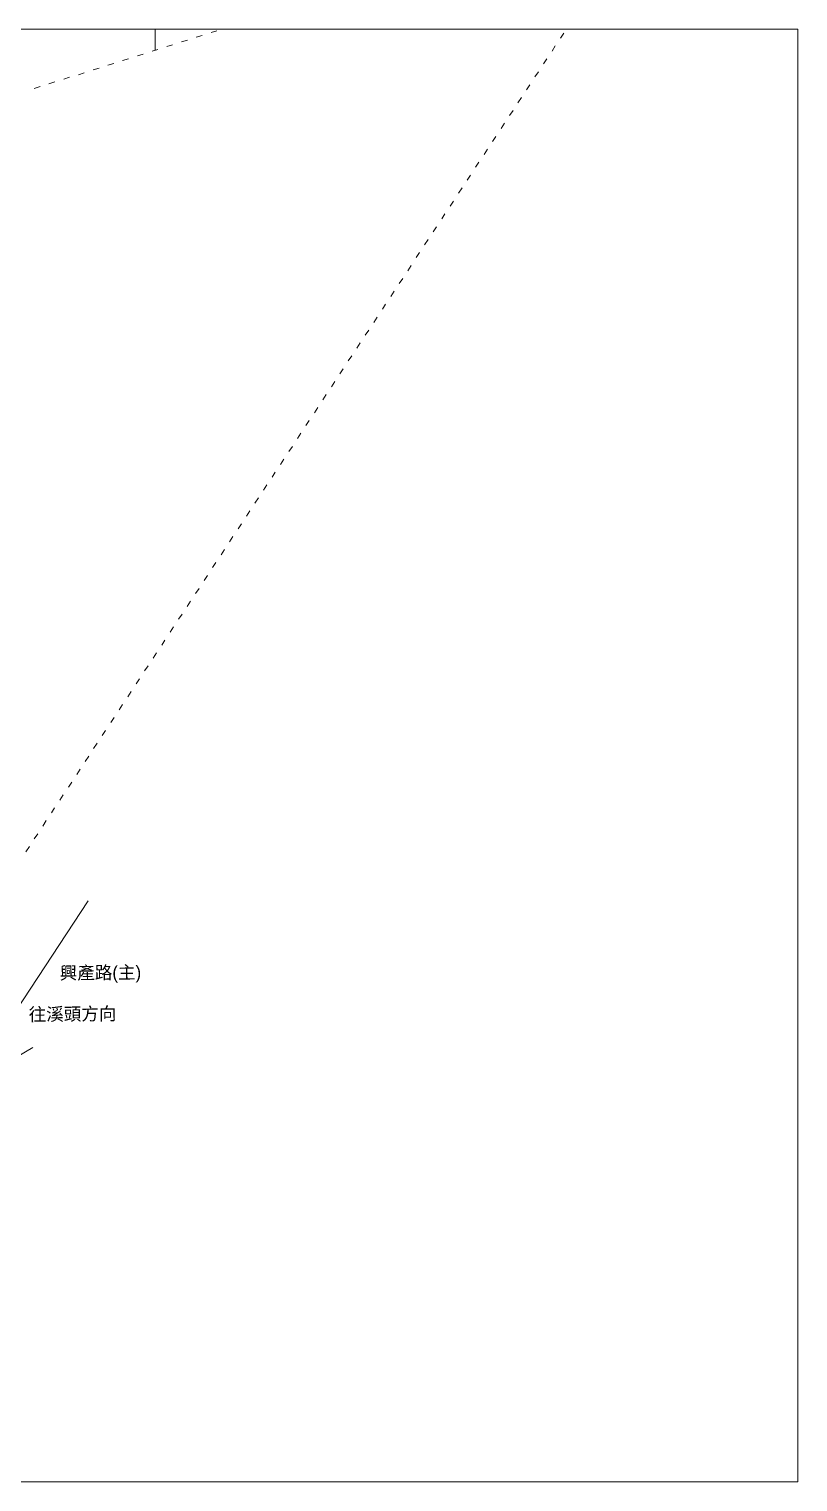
# Model space of a CAD drawing. Header units: millimetres. Extents: x 207 to 4295, y 182 to 3002.
# Drawn here: x 2802 to 4295, y 182 to 3002 of the extents above; entities that cross this region are included whole.
import ezdxf

# ---------------------------------------------------------------- set-up
doc = ezdxf.new("R2010")
doc.units = ezdxf.units.MM
doc.layers.add('PDF_0', color=7, linetype='Continuous')
doc.layers.add('PDF_文字', color=7, linetype='Continuous')
doc.styles.add('PDF PMingLiU', font='')
doc.styles.get('PDF PMingLiU').set_extended_font_data('PMingLiU')

msp = doc.modelspace()

# ---------------------------------------------------------------- linework, layer by layer
at = {"layer": 'PDF_0', "lineweight": 20}
msp.add_lwpolyline([(207.4, 3001.8), (4295.2, 3001.8), (4295.2, 181.6), (207.4, 181.6)], close=True, dxfattribs=at)
for points in [[(3046.6, 2960.4), (3046.6, 3001.8)], [(3137.8, 2989.5), (3126.5, 2985.9)], [(3166.4, 2998.6), (3155.1, 2994.9)], [(3840.2, 2994), (3833.9, 2984)], [(3052, 2962.3), (3040.7, 2958.6)], [(3080.6, 2971.3), (3069.3, 2967.7)], [(3109.2, 2980.4), (3097.9, 2976.8)], [(3823.9, 2969.1), (3817.5, 2959.1)], [(2966.2, 2935), (2954.8, 2931.4)], [(2994.8, 2944.1), (2983.4, 2940.5)], [(3023.4, 2953.2), (3012, 2949.5)], [(3807.6, 2944.1), (3800.7, 2934.1)], [(2880.4, 2908.2), (2869, 2904.6)], [(2909, 2916.8), (2897.6, 2913.2)], [(2937.6, 2925.9), (2926.2, 2922.3)], [(3791.2, 2918.7), (3784.4, 2908.7)], [(2823.2, 2890.1), (2811.8, 2886.4)], [(2851.8, 2899.1), (2840.4, 2895.5)], [(3774.4, 2893.7), (3768, 2883.7)], [(3758.1, 2868.7), (3751.2, 2858.7)], [(3741.7, 2843.7), (3734.9, 2833.8)], [(3708.6, 2793.3), (3701.8, 2783.4)], [(3724.9, 2818.8), (3718.6, 2808.8)], [(3692.2, 2768.4), (3685.4, 2758.4)], [(3675.4, 2743.4), (3669.1, 2733.4)], [(3659.1, 2718.4), (3652.7, 2708.4)], [(3642.7, 2693.5), (3635.9, 2683.5)], [(3626.4, 2668), (3619.6, 2658)], [(3609.6, 2643.1), (3603.2, 2633.1)], [(3593.2, 2618.1), (3586.4, 2608.1)], [(3560.1, 2568.1), (3553.7, 2558.1)], [(3576.9, 2593.1), (3570.1, 2583.1)], [(3543.7, 2542.7), (3537.4, 2532.7)], [(3527.4, 2517.7), (3520.6, 2507.7)], [(3510.6, 2492.8), (3504.2, 2482.8)], [(3494.3, 2467.8), (3487.9, 2457.8)], [(3477.9, 2442.8), (3471.1, 2432.4)], [(3461.6, 2417.4), (3454.8, 2407.4)], [(3444.8, 2392.4), (3438.4, 2382.4)], [(3412.1, 2342.5), (3405.3, 2332.5)], [(3428.4, 2367.4), (3421.6, 2357.5)], [(3395.3, 2317.5), (3388.9, 2307.1)], [(3378.9, 2292.1), (3372.6, 2282.1)], [(3362.6, 2267.1), (3355.8, 2257.1)], [(3345.8, 2242.1), (3339.4, 2232.1)], [(3329.4, 2217.1), (3323.1, 2207.2)], [(3313.1, 2191.7), (3306.3, 2181.7)], [(3296.7, 2166.7), (3289.9, 2156.8)], [(3263.6, 2116.8), (3256.8, 2106.8)], [(3279.9, 2141.8), (3273.6, 2131.8)], [(3247.2, 2091.8), (3240.4, 2081.8)], [(3230.4, 2066.4), (3224.1, 2056.4)], [(3214.1, 2041.4), (3207.7, 2031.4)], [(3197.8, 2016.5), (3190.9, 2006.5)], [(3181, 1991.5), (3174.6, 1981.5)], [(3164.6, 1966.5), (3158.3, 1956.5)], [(3148.3, 1941.1), (3141.5, 1931.1)], [(3115.1, 1891.1), (3108.8, 1881.1)], [(3131.9, 1916.1), (3125.1, 1906.1)], [(3098.8, 1866.2), (3092, 1856.2)], [(3082.4, 1841.2), (3075.6, 1831.2)], [(3065.6, 1815.8), (3059.3, 1805.8)], [(3049.3, 1790.8), (3042.9, 1780.8)], [(3032.9, 1765.8), (3026.1, 1755.8)], [(3016.1, 1740.8), (3009.8, 1730.9)], [(2999.8, 1715.9), (2993.4, 1705.4)], [(2967.1, 1665.5), (2960.3, 1655.5)], [(2983.4, 1690.4), (2976.6, 1680.5)], [(2950.3, 1640.5), (2943.9, 1630.5)], [(2934, 1615.5), (2927.1, 1605.5)], [(2917.6, 1590.6), (2910.8, 1580.1)], [(2900.8, 1565.1), (2894.4, 1555.1)], [(2884.5, 1540.2), (2878.1, 1530.2)], [(2868.1, 1515.2), (2861.3, 1505.2)], [(2851.3, 1490.2), (2845, 1480.2)], [(2818.6, 1439.8), (2811.8, 1429.8)], [(2835, 1465.2), (2828.6, 1454.8)], [(2802.3, 1414.8), (2795.5, 1404.8)], [(2916.7, 1309.9), (2678.3, 948.1), (2809.1, 1024.8)]]:
    msp.add_lwpolyline(points, dxfattribs=at)

# ---------------------------------------------------------------- texts
at = {"layer": 'PDF_文字', "char_height": 25, "attachment_point": 7, "style": 'PDF PMingLiU'}
for s, insert, rotation in [('興產路(主)', (2861.4, 1149.5), 0.6045), ('往溪頭方向', (2801, 1073.8), 0.5604)]:
    msp.add_mtext(s, dxfattribs=dict(at, insert=insert, rotation=rotation))

doc.saveas('drawing.dxf')
